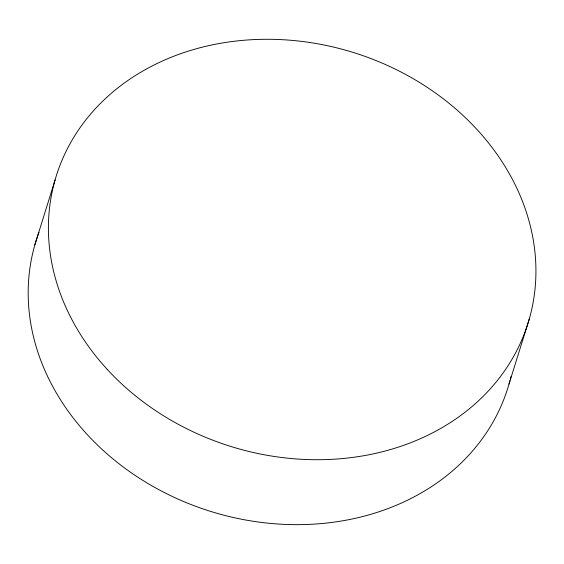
<?xml version="1.0" encoding="UTF-8"?>
<svg xmlns="http://www.w3.org/2000/svg" width="564" height="564" viewBox="0 0 564 564"><rect width="100%" height="100%" fill="white"/><g stroke="black" fill="none" stroke-linecap="round" stroke-linejoin="round"><path stroke-width="0.85" d="M34.869 244.832L55.089 179.895M509.017 384.035L529.244 319.104M509.948 380.665A247.095 206.29 17.3 0 1 209.73 511.118A247.095 206.29 17.3 0 1 38.951 232.368M510.963 376.604A247.095 206.29 17.3 0 1 510.342 379.128M107.23 369.378A247.095 206.29 17.3 0 0 522.165 339.112A247.095 206.29 17.3 0 0 247.11 40.009A247.095 206.29 17.3 0 0 107.23 369.378"/></g></svg>
